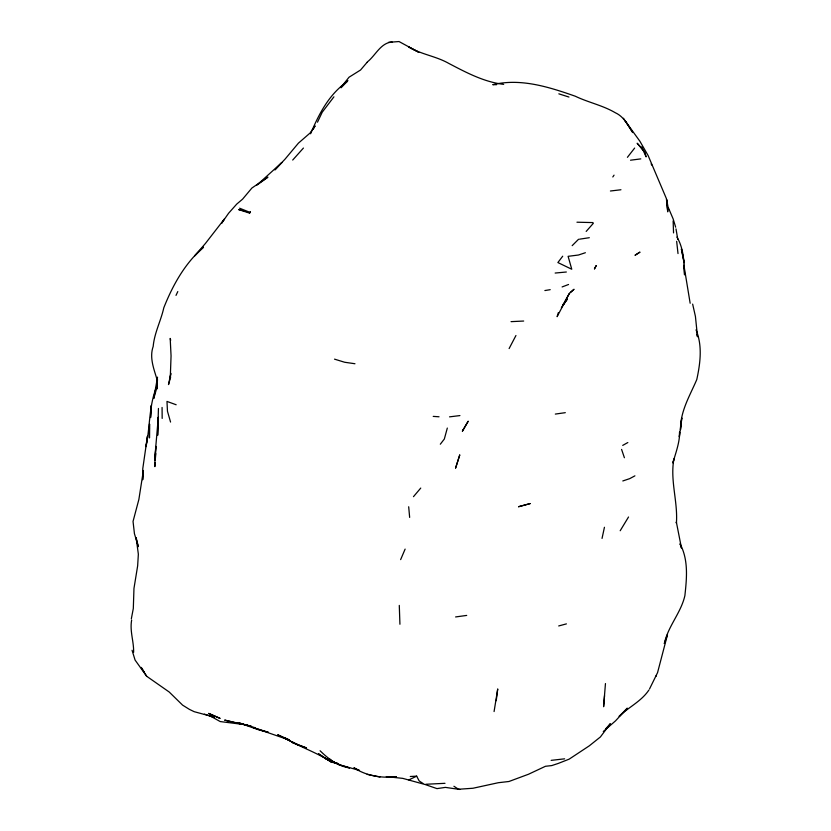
<?xml version="1.0" encoding="UTF-8"?>
<svg xmlns="http://www.w3.org/2000/svg" width="831" height="831" viewBox="0 0 831 831"><rect width="100%" height="100%" fill="white"/><g stroke="black" fill="none" stroke-linecap="round" stroke-linejoin="round"><path stroke-width="1.25" d="M679.675 432.162C679.675 442.746 675.696 452.864 672.902 462.94L673.941 458.909C669.89 480.173 677.982 501.644 676.413 523.135L676.351 522.013L681.462 548.024L680.028 543.775C688.608 559.917 686.77 578.147 684.889 595.609C681.036 612.8 668.114 626.044 664.364 643.433M154.971 462.524L154.857 466.638L155.075 454.858L158.306 417.287L157.651 435.319L158.441 408.457M131.651 620.082C129.615 631.041 133.916 641.449 133.625 652.345M679.519 432.141L679.343 436.846L681.804 417.91L680.527 429.648C680.236 411.189 689.886 395.743 696.783 379.549C700.304 363.261 702.611 345.706 696.035 329.855M155.106 459.875L155.833 446.392L155.127 460.197M157.495 379.445L156.924 389.012L156.945 378.001L157.194 380.058C154.036 369.244 149.185 357.714 153.184 346.423C154.4 332.826 160.913 320.859 163.811 307.761C172.734 285.22 184.949 263.24 203.512 247.202L194.766 255.792L205.454 243.421L224.287 219.145L221.804 223.061M605.456 683.56L603.607 706.714L604.542 695.661M249.539 213.131L250.36 211.947L249.539 213.131L238.622 209.557L249.622 212.217L239.608 208.217M155.22 459.99L155.833 453.653M143.306 473.795L142.693 479.757L142.766 468.726L147.451 436.171M170.812 373.368L170.262 378.178L171.061 355.886L170.189 338.425L170.698 340.222M170.76 373.784L168.506 384.576L170.615 377.295M496.242 700.699L497.727 688.941L494.081 711.554M157.537 377.129L153.808 398.402L156.623 388.441M147.44 436.4L146.007 446.652C150.162 426.947 148.842 405.808 156.55 386.976M143.389 470.502L138.87 499.441L133.043 521.421L134.435 533.679L138.31 546.663L136.159 537.761L138.351 554.184L137.655 565.818L133.968 588.431L133.313 608.458L131.329 618.846M602.039 538.415L604.438 527.28M447.317 428.058L444.336 439.028L440.316 444.211M558.37 312.56L557.123 316.673L569.308 293.509L574.034 289.271L570.295 292.512M664.333 643.495L667.48 634.707L657.56 672.632L649.541 688.93M655.971 676.372L656.261 675.634M400.635 559.616L405.123 549.094M176.006 295.379L177.803 291.577M317.494 122.178L322.231 112.206L333.927 96.822M310.607 133.77C318.886 114.065 328.827 94.672 346.818 81.843L347.909 80.576M509.112 348.573L515.947 335.516M564.903 301.456L569.308 293.509M313.204 129.252L315.094 125.886L310.088 133.012L298.443 143.129L285.033 159.157L274.874 169.898L281.969 162.429L256.893 185.136L267.914 177.148L251.918 188.014L242.579 199.16L236.752 204.073L228.587 213.255L221.804 222.968M620.196 530.739L628.527 516.996M563.034 304.572L564.28 302.588M612.811 176.961L614.047 175.154M561.382 307.605L567.303 299.139L562.992 305.33M562.712 256.197L557.881 262.554L571.77 269.254L568.103 256.332L578.418 255.024L585.377 252.728M627.415 157.329L634.645 148.074M341.001 87.317L349.02 77.231L360.561 70.001L367.032 62.408M413.474 496.668L420.746 488.077M648.918 690.01C641.335 701.395 628.6 707.088 619.126 716.395L627.312 708.168L615.501 720.882L603.285 731.509M586.177 231.423L593.292 223.362M303.429 148.053L292.699 160.051M605.633 728.901L610.328 723.697L600.398 736.962L589.272 745.854L569.152 759.15L558.203 763.45L551.753 765.58L545.458 766.286L528.537 774.232L508.967 781.493L498.34 782.709L472.953 788.255L458.504 789.253L453.923 786.271M367.209 62.055C375.498 55.635 380.556 42.817 392.097 42.007M341.063 87.795L346.818 81.843M572.175 245.654L578.573 239.245M622.71 445.395L627.831 442.549M634.915 475.841L629.69 478.646L622.803 480.962M408.81 779.925L416.674 776.154L419.167 780.943L424.288 784.298L402.765 778.367L386.27 776.611L396.46 776.767C381.658 778.263 366.513 776.061 353.881 767.761L359.439 770.451L338.819 764.603L349.602 767.948C337.833 766.13 328.349 758.89 320.091 750.767M562.109 286.944L568.549 284.493M558.702 625.951L566.41 623.884M544.876 290.549L550.215 289.676M579.571 239.172L589.324 237.708M564.633 758.828L551.15 760.365M555.326 414.077L565.309 412.675M466.7 615.418L455.606 616.945M630.521 160.206L640.794 158.887M449.529 416.861L459.927 415.583M610.421 191.005L620.954 189.759M445 783.321L425.888 784.256M555.15 273.046L566.347 272.007M388.482 42.329L399.036 41.55L418.793 52.28L408.904 47.076C421.421 54.503 436.265 56.207 448.969 63.509C466.222 72.526 484.078 82.051 503.669 84.357M410.265 776.497L416.674 776.154M511.044 321.649L523.675 321.036M496.616 84.689L492.773 84.679C520.819 77.979 548.927 87.006 575.26 96.209C588.306 102.493 602.724 105.319 615.314 112.746C623.801 116.558 627.945 125.076 632.765 132.555L623.437 118.262M576.953 222.209L592.96 222.583M433.221 416.393L439.028 416.778M459.792 789.45L445.374 787.383L436.971 788.619L424.994 784.474M354.962 363.739L344.657 362.254L334.529 359.148M337.937 763.44L335.423 762.993L325.451 758.454L318.45 753.779L331.289 761.975L339.173 764.333M247.731 725.411L224.661 720.103L240.897 724.154L220.236 721.568L210.378 716.062L194.174 711.679L189.406 709.373L182.602 705.135L169.192 692.005L146.651 676.247L141.27 667.542M367.136 774.357L380.006 777.037M234.851 722.638L251.159 726.034M337.698 763.502L335.423 762.993L337.822 763.803M246.205 725.099L250.713 726.429M255.221 727.748L239.079 722.887L259.23 730.013L268.288 732.246L253.278 727.582L289.136 739.985M558.837 93.841L568.955 97.04M204.374 714.13L214.481 717.433L210.378 716.062M176.162 404.759L166.979 401.415L167.467 411.262L170.563 422.065M334.581 762.193L325.451 758.454L331.289 761.975C316.382 752.19 299.212 746.861 284.119 737.564L289.707 740.535M289.053 739.694L277.679 734.77L297.529 744.701L306.473 747.931L291.588 742.187L297.529 744.701L291.941 741.73M329.647 758.983L331.486 760.562M146.651 676.247L135.079 660.063L132.067 650.268M624.922 120.547L639.891 141.239L648.107 155.511L666.379 198.547L667.729 211.843L666.639 199.43L668.55 209.703L667.511 207.521M141.197 667.418L144.21 672.258M651.14 163.904L651.909 165.161M676.953 237.074C683.684 248.407 684.121 262.025 684.547 274.853L683.892 265.12L690.156 303.242M668.353 207.677L673.162 218.969L675.655 227.185M621.588 449.405L624.403 457.736M696.793 334.394L697.51 336.721L695.422 316.403L692.649 304.094M676.008 228.909L677.753 239.255M676.652 241.322L678.013 253.569M408.686 506.765L409.652 517.412M399.929 624.247L399.285 605.404M673.131 220.942L673.546 232.909M162.066 407.46L162.17 418.419M149.497 428.329L149.466 437.937L149.538 423.997L149.497 428.329M151.294 406.328L150.567 417.598L151.429 405.206L151.294 406.328M459.73 455.024L455.606 468.009L459.73 455.024M596.18 265.64L594.487 268.86L596.18 265.64M463.189 429.71L462.358 431.299L468.217 421.182L463.189 429.71M635.175 255.159L639.839 252.198L635.175 255.159M530.116 503.596L518.575 506.713L530.116 503.596M219.924 718.306L208.706 713.434L219.924 718.306M640.95 147.295L637.148 143.223L643.703 151.055L641.677 147.004L646.113 156.893L644.991 152.551L640.95 147.295M683.518 259.085L681.389 248.885L684.058 262.856L683.518 259.085"/></g></svg>
